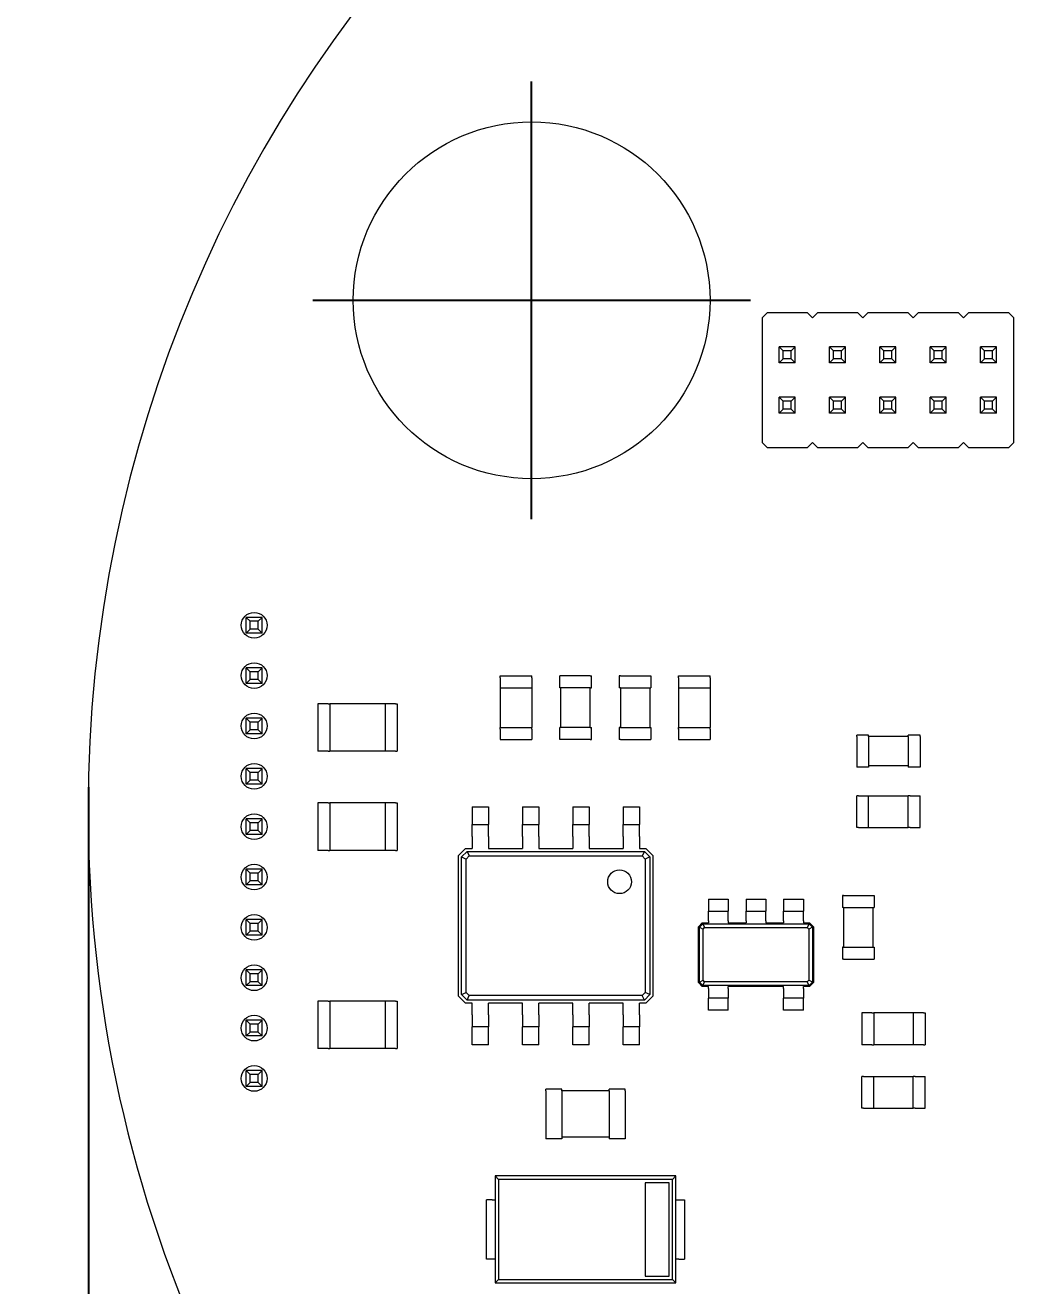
# Model space of a CAD drawing. Header units: millimetres. Extents: x 0 to 420, y 0 to 297.
# Drawn here: x 64.86 to 90.23, y 208.07 to 239.87 of the extents above; entities that cross this region are included whole.
import ezdxf

# ---------------------------------------------------------------- set-up
doc = ezdxf.new("R2010")
doc.units = ezdxf.units.MM
doc.header["$PDSIZE"] = -1
doc.styles.add('СПДС', font='isocpeur.ttf', dxfattribs={"width": 0.9})
doc.dimstyles.new('ISO-25', dxfattribs={"dimtxt": 2.5, "dimasz": 2.5, "dimexe": 1.25, "dimexo": 0.625, "dimtad": 1, "dimtxsty": 'Standard', "dimcen": 2.5, "dimadec": 0, "dimazin": 0, "dimtfac": 1, "dimtmove": 0, "dimatfit": 3, "dimfxl": 1, "dimarcsym": 0})

# ---------------------------------------------------------------- blocks, each defined once
blk = doc.blocks.new('*D35')
at = {"color": 0, "lineweight": -2, "transparency": 16777216}
for p, q in [((66.453, 220.646), (66.453, 165.349)), ((133.433, 220.646), (133.433, 165.349)), ((68.953, 166.349), (130.933, 166.349))]:
    blk.add_line(p, q, dxfattribs=at)
at = {"color": 0, "transparency": 16777216}
for points in [[(68.953, 166.766), (68.953, 165.932), (66.453, 166.349)], [(130.933, 166.766), (130.933, 165.932), (133.433, 166.349)]]:
    blk.add_solid(points, dxfattribs=at)
at = {"layer": 'Defpoints', "color": 0, "transparency": 16777216}
for p in [(66.453, 220.656), (133.433, 220.656), (133.433, 166.349)]:
    blk.add_point(p, dxfattribs=at)
at = {"color": 0, "transparency": 16777216, "insert": (99.943, 171.595), "char_height": 3.5, "attachment_point": 5, "style": 'СПДС'}
blk.add_mtext('66,98{\\fArial|b0|i0|c204|p34;\\H1.08333x;*}', dxfattribs=at)
blk = doc.blocks.new('*D36')
at = {"color": 0, "lineweight": -2, "transparency": 16777216}
for p, q in [((100.511, 253.572), (44.631, 253.572)), ((45.631, 251.072), (45.631, 222.49)), ((45.631, 183.416), (45.631, 211.998)), ((99.991, 180.916), (44.631, 180.916))]:
    blk.add_line(p, q, dxfattribs=at)
at = {"color": 0, "transparency": 16777216}
for points in [[(45.214, 251.072), (46.048, 251.072), (45.631, 253.572)], [(45.214, 183.416), (46.048, 183.416), (45.631, 180.916)]]:
    blk.add_solid(points, dxfattribs=at)
at = {"layer": 'Defpoints', "color": 0, "transparency": 16777216}
for p in [(45.631, 253.572), (100.521, 253.572), (100.001, 180.916)]:
    blk.add_point(p, dxfattribs=at)
at = {"color": 0, "transparency": 16777216, "insert": (45.631, 217.244), "char_height": 3.5, "attachment_point": 5, "style": 'СПДС'}
blk.add_mtext('72,66{\\fArial|b0|i0|c204|p34;\\H1.08333x;*}', dxfattribs=at)
blk = doc.blocks.new('A$Ce8c5e3c3')
at = {"color": 0, "linetype": 'Continuous', "lineweight": 0}
for p, q in [((133.082, -58.535), (132.955, -58.662)), ((132.955, -58.662), (132.955, -61.808)), ((134.098, -58.535), (133.082, -58.535)), ((134.225, -58.662), (134.098, -58.535)), ((134.352, -58.535), (134.225, -58.662)), ((135.368, -58.535), (134.352, -58.535)), ((135.495, -58.662), (135.368, -58.535)), ((135.622, -58.535), (135.495, -58.662)), ((136.638, -58.535), (135.622, -58.535)), ((136.765, -58.662), (136.638, -58.535)), ((136.892, -58.535), (136.765, -58.662)), ((137.908, -58.535), (136.892, -58.535)), ((138.035, -58.662), (137.908, -58.535)), ((138.162, -58.535), (138.035, -58.662)), ((139.178, -58.535), (138.162, -58.535)), ((139.305, -58.662), (139.178, -58.535)), ((139.305, -61.808), (139.305, -58.662)), ((133.39, -59.8), (133.39, -59.4)), ((133.79, -59.4), (133.39, -59.4)), ((133.39, -59.4), (133.49, -59.5)), ((133.79, -59.4), (133.69, -59.5)), ((133.79, -59.8), (133.79, -59.4)), ((135.06, -59.4), (134.66, -59.4)), ((134.66, -59.8), (134.66, -59.4)), ((134.66, -59.4), (134.76, -59.5)), ((135.06, -59.4), (134.96, -59.5)), ((135.06, -59.8), (135.06, -59.4)), ((135.93, -59.8), (135.93, -59.4)), ((136.33, -59.4), (135.93, -59.4)), ((135.93, -59.4), (136.03, -59.5)), ((136.33, -59.4), (136.23, -59.5)), ((136.33, -59.8), (136.33, -59.4)), ((137.2, -59.8), (137.2, -59.4)), ((137.6, -59.4), (137.2, -59.4)), ((137.2, -59.4), (137.3, -59.5)), ((137.6, -59.4), (137.5, -59.5)), ((137.6, -59.8), (137.6, -59.4)), ((138.87, -59.4), (138.47, -59.4)), ((138.47, -59.8), (138.47, -59.4)), ((138.47, -59.4), (138.57, -59.5)), ((138.87, -59.4), (138.77, -59.5)), ((138.87, -59.8), (138.87, -59.4)), ((133.39, -59.8), (133.49, -59.7)), ((133.49, -59.7), (133.49, -59.5)), ((133.69, -59.5), (133.49, -59.5)), ((133.69, -59.7), (133.49, -59.7)), ((133.69, -59.7), (133.69, -59.5)), ((133.79, -59.8), (133.69, -59.7)), ((134.66, -59.8), (134.76, -59.7)), ((134.96, -59.5), (134.76, -59.5)), ((134.76, -59.7), (134.76, -59.5)), ((134.96, -59.7), (134.76, -59.7)), ((134.96, -59.7), (134.96, -59.5)), ((135.06, -59.8), (134.96, -59.7)), ((135.93, -59.8), (136.03, -59.7)), ((136.03, -59.7), (136.03, -59.5)), ((136.23, -59.5), (136.03, -59.5)), ((136.23, -59.7), (136.03, -59.7)), ((136.23, -59.7), (136.23, -59.5)), ((136.33, -59.8), (136.23, -59.7)), ((137.2, -59.8), (137.3, -59.7)), ((137.3, -59.7), (137.3, -59.5)), ((137.5, -59.5), (137.3, -59.5)), ((137.5, -59.7), (137.3, -59.7)), ((137.5, -59.7), (137.5, -59.5)), ((137.6, -59.8), (137.5, -59.7)), ((138.47, -59.8), (138.57, -59.7)), ((138.77, -59.5), (138.57, -59.5)), ((138.57, -59.7), (138.57, -59.5)), ((138.77, -59.7), (138.57, -59.7)), ((138.77, -59.7), (138.77, -59.5)), ((138.87, -59.8), (138.77, -59.7)), ((133.79, -59.8), (133.39, -59.8)), ((135.06, -59.8), (134.66, -59.8)), ((136.33, -59.8), (135.93, -59.8)), ((137.6, -59.8), (137.2, -59.8)), ((138.87, -59.8), (138.47, -59.8)), ((133.79, -60.67), (133.39, -60.67)), ((133.39, -61.07), (133.39, -60.67)), ((133.39, -60.67), (133.49, -60.77)), ((133.79, -60.67), (133.69, -60.77)), ((133.79, -61.07), (133.79, -60.67)), ((134.66, -61.07), (134.66, -60.67)), ((135.06, -60.67), (134.66, -60.67)), ((134.66, -60.67), (134.76, -60.77)), ((135.06, -60.67), (134.96, -60.77)), ((135.06, -61.07), (135.06, -60.67)), ((136.33, -60.67), (135.93, -60.67)), ((135.93, -61.07), (135.93, -60.67)), ((135.93, -60.67), (136.03, -60.77)), ((136.33, -60.67), (136.23, -60.77)), ((136.33, -61.07), (136.33, -60.67)), ((137.6, -60.67), (137.2, -60.67)), ((137.2, -61.07), (137.2, -60.67)), ((137.2, -60.67), (137.3, -60.77)), ((137.6, -60.67), (137.5, -60.77)), ((137.6, -61.07), (137.6, -60.67)), ((138.87, -60.67), (138.47, -60.67)), ((138.47, -61.07), (138.47, -60.67)), ((138.47, -60.67), (138.57, -60.77)), ((138.87, -60.67), (138.77, -60.77)), ((138.87, -61.07), (138.87, -60.67)), ((133.39, -61.07), (133.49, -60.97)), ((133.69, -60.77), (133.49, -60.77)), ((133.49, -60.97), (133.49, -60.77)), ((133.69, -60.97), (133.49, -60.97)), ((133.69, -60.97), (133.69, -60.77)), ((133.79, -61.07), (133.69, -60.97)), ((134.66, -61.07), (134.76, -60.97)), ((134.76, -60.97), (134.76, -60.77)), ((134.96, -60.77), (134.76, -60.77)), ((134.96, -60.97), (134.76, -60.97)), ((134.96, -60.97), (134.96, -60.77)), ((135.06, -61.07), (134.96, -60.97)), ((135.93, -61.07), (136.03, -60.97)), ((136.23, -60.77), (136.03, -60.77)), ((136.03, -60.97), (136.03, -60.77)), ((136.23, -60.97), (136.03, -60.97)), ((136.23, -60.97), (136.23, -60.77)), ((136.33, -61.07), (136.23, -60.97)), ((137.2, -61.07), (137.3, -60.97)), ((137.5, -60.77), (137.3, -60.77)), ((137.3, -60.97), (137.3, -60.77)), ((137.5, -60.97), (137.3, -60.97)), ((137.5, -60.97), (137.5, -60.77)), ((137.6, -61.07), (137.5, -60.97)), ((138.47, -61.07), (138.57, -60.97)), ((138.77, -60.77), (138.57, -60.77)), ((138.57, -60.97), (138.57, -60.77)), ((138.77, -60.97), (138.57, -60.97)), ((138.77, -60.97), (138.77, -60.77)), ((138.87, -61.07), (138.77, -60.97)), ((133.79, -61.07), (133.39, -61.07)), ((135.06, -61.07), (134.66, -61.07)), ((136.33, -61.07), (135.93, -61.07)), ((137.6, -61.07), (137.2, -61.07)), ((138.87, -61.07), (138.47, -61.07)), ((132.955, -61.808), (133.082, -61.935)), ((133.082, -61.935), (134.098, -61.935)), ((134.098, -61.935), (134.225, -61.808)), ((134.225, -61.808), (134.352, -61.935)), ((134.352, -61.935), (135.368, -61.935)), ((135.368, -61.935), (135.495, -61.808)), ((135.495, -61.808), (135.622, -61.935)), ((135.622, -61.935), (136.638, -61.935)), ((136.638, -61.935), (136.765, -61.808)), ((136.765, -61.808), (136.892, -61.935)), ((136.892, -61.935), (137.908, -61.935)), ((137.908, -61.935), (138.035, -61.808)), ((138.035, -61.808), (138.162, -61.935)), ((138.162, -61.935), (139.178, -61.935)), ((139.178, -61.935), (139.305, -61.808)), ((119.942, -66.621), (119.942, -66.221)), ((120.342, -66.221), (119.942, -66.221)), ((119.942, -66.221), (120.042, -66.321)), ((120.042, -66.521), (120.042, -66.321)), ((120.242, -66.321), (120.042, -66.321)), ((120.342, -66.221), (120.242, -66.321)), ((120.242, -66.521), (120.242, -66.321)), ((120.342, -66.621), (120.342, -66.221)), ((119.942, -66.621), (120.042, -66.521)), ((120.342, -66.621), (119.942, -66.621)), ((120.242, -66.521), (120.042, -66.521)), ((120.342, -66.621), (120.242, -66.521)), ((119.942, -67.891), (119.942, -67.491)), ((120.342, -67.491), (119.942, -67.491)), ((119.942, -67.491), (120.042, -67.591)), ((120.042, -67.791), (120.042, -67.591)), ((120.242, -67.591), (120.042, -67.591)), ((120.342, -67.491), (120.242, -67.591)), ((120.242, -67.791), (120.242, -67.591)), ((120.342, -67.891), (120.342, -67.491)), ((126.35, -67.7), (127.15, -67.7)), ((126.35, -67.745), (126.35, -67.7)), ((127.15, -67.745), (127.15, -67.7)), ((127.88, -67.7), (127.85, -67.7)), ((127.85, -68), (127.85, -67.7)), ((128.62, -67.7), (127.88, -67.7)), ((128.62, -67.7), (128.65, -67.7)), ((128.65, -68), (128.65, -67.7)), ((129.38, -67.7), (129.35, -67.7)), ((129.35, -67.7), (129.35, -68)), ((129.38, -67.7), (130.12, -67.7)), ((130.12, -67.7), (130.15, -67.7)), ((130.15, -67.7), (130.15, -68)), ((130.85, -67.7), (131.65, -67.7)), ((130.85, -67.745), (130.85, -67.7)), ((131.65, -67.745), (131.65, -67.7)), ((119.942, -67.891), (120.042, -67.791)), ((120.342, -67.891), (119.942, -67.891)), ((120.242, -67.791), (120.042, -67.791)), ((120.342, -67.891), (120.242, -67.791)), ((126.35, -67.745), (126.35, -67.955)), ((126.35, -67.955), (126.35, -68)), ((126.35, -68), (126.35, -69)), ((126.35, -68), (127.15, -68)), ((127.15, -67.745), (127.15, -67.955)), ((127.15, -67.955), (127.15, -68)), ((127.15, -68), (127.15, -69)), ((127.88, -68), (127.85, -68)), ((127.88, -69), (127.88, -68)), ((128.62, -68), (127.88, -68)), ((128.62, -69), (128.62, -68)), ((128.62, -68), (128.65, -68)), ((129.38, -68), (129.35, -68)), ((129.38, -68), (130.12, -68)), ((129.38, -68), (129.38, -69)), ((130.12, -68), (130.15, -68)), ((130.12, -68), (130.12, -69)), ((130.85, -67.745), (130.85, -67.955)), ((130.85, -67.955), (130.85, -68)), ((130.85, -68), (130.85, -69)), ((130.85, -68), (131.65, -68)), ((131.65, -67.745), (131.65, -67.955)), ((131.65, -67.955), (131.65, -68)), ((131.65, -68), (131.65, -69)), ((121.795, -68.4), (121.75, -68.4)), ((121.75, -68.4), (121.75, -69.6)), ((122.005, -68.4), (121.795, -68.4)), ((122.005, -68.4), (122.05, -68.4)), ((123.45, -68.4), (122.05, -68.4)), ((122.05, -68.4), (122.05, -69.6)), ((123.495, -68.4), (123.45, -68.4)), ((123.45, -68.4), (123.45, -69.6)), ((123.705, -68.4), (123.495, -68.4)), ((123.705, -68.4), (123.75, -68.4)), ((123.75, -68.4), (123.75, -69.6)), ((119.942, -69.161), (119.942, -68.761)), ((120.342, -68.761), (119.942, -68.761)), ((119.942, -68.761), (120.042, -68.861)), ((120.042, -69.061), (120.042, -68.861)), ((120.242, -68.861), (120.042, -68.861)), ((120.342, -68.761), (120.242, -68.861)), ((120.242, -69.061), (120.242, -68.861)), ((120.342, -69.161), (120.342, -68.761)), ((126.35, -69.045), (126.35, -69)), ((126.35, -69), (127.15, -69)), ((127.15, -69.045), (127.15, -69)), ((127.88, -69), (127.85, -69)), ((127.85, -69.3), (127.85, -69)), ((128.62, -69), (127.88, -69)), ((128.62, -69), (128.65, -69)), ((128.65, -69.3), (128.65, -69)), ((129.38, -69), (129.35, -69)), ((129.35, -69), (129.35, -69.3)), ((129.38, -69), (130.12, -69)), ((130.12, -69), (130.15, -69)), ((130.15, -69), (130.15, -69.3)), ((130.85, -69.045), (130.85, -69)), ((130.85, -69), (131.65, -69)), ((131.65, -69.045), (131.65, -69)), ((119.942, -69.161), (120.042, -69.061)), ((120.342, -69.161), (119.942, -69.161)), ((120.242, -69.061), (120.042, -69.061)), ((120.342, -69.161), (120.242, -69.061)), ((126.35, -69.045), (126.35, -69.255)), ((126.35, -69.255), (126.35, -69.3)), ((126.35, -69.3), (127.15, -69.3)), ((127.15, -69.045), (127.15, -69.255)), ((127.15, -69.255), (127.15, -69.3)), ((127.88, -69.3), (127.85, -69.3)), ((128.62, -69.3), (127.88, -69.3)), ((128.62, -69.3), (128.65, -69.3)), ((129.38, -69.3), (129.35, -69.3)), ((129.38, -69.3), (130.12, -69.3)), ((130.12, -69.3), (130.15, -69.3)), ((130.85, -69.045), (130.85, -69.255)), ((130.85, -69.255), (130.85, -69.3)), ((130.85, -69.3), (131.65, -69.3)), ((131.65, -69.045), (131.65, -69.255)), ((131.65, -69.255), (131.65, -69.3)), ((135.644, -69.196), (135.344, -69.196)), ((135.344, -69.226), (135.344, -69.196)), ((135.344, -69.226), (135.344, -69.966)), ((135.644, -69.226), (135.644, -69.196)), ((136.644, -69.226), (135.644, -69.226)), ((135.644, -69.226), (135.644, -69.966)), ((136.944, -69.196), (136.644, -69.196)), ((136.644, -69.226), (136.644, -69.196)), ((136.644, -69.226), (136.644, -69.966)), ((136.944, -69.226), (136.944, -69.196)), ((136.944, -69.226), (136.944, -69.966)), ((121.795, -69.6), (121.75, -69.6)), ((122.005, -69.6), (121.795, -69.6)), ((122.005, -69.6), (122.05, -69.6)), ((123.45, -69.6), (122.05, -69.6)), ((123.495, -69.6), (123.45, -69.6)), ((123.705, -69.6), (123.495, -69.6)), ((123.705, -69.6), (123.75, -69.6)), ((119.942, -70.431), (119.942, -70.031)), ((120.342, -70.031), (119.942, -70.031)), ((119.942, -70.031), (120.042, -70.131)), ((120.042, -70.331), (120.042, -70.131)), ((120.242, -70.131), (120.042, -70.131)), ((120.342, -70.031), (120.242, -70.131)), ((120.242, -70.331), (120.242, -70.131)), ((120.342, -70.431), (120.342, -70.031)), ((135.344, -69.966), (135.344, -69.996)), ((135.644, -69.996), (135.344, -69.996)), ((136.644, -69.966), (135.644, -69.966)), ((135.644, -69.966), (135.644, -69.996)), ((136.644, -69.966), (136.644, -69.996)), ((136.944, -69.996), (136.644, -69.996)), ((136.944, -69.966), (136.944, -69.996)), ((119.942, -70.431), (120.042, -70.331)), ((120.342, -70.431), (119.942, -70.431)), ((120.242, -70.331), (120.042, -70.331)), ((120.342, -70.431), (120.242, -70.331)), ((121.795, -70.9), (121.75, -70.9)), ((121.75, -70.9), (121.75, -72.1)), ((122.005, -70.9), (121.795, -70.9)), ((122.005, -70.9), (122.05, -70.9)), ((123.45, -70.9), (122.05, -70.9)), ((122.05, -70.9), (122.05, -72.1)), ((123.495, -70.9), (123.45, -70.9)), ((123.45, -70.9), (123.45, -72.1)), ((123.705, -70.9), (123.495, -70.9)), ((123.705, -70.9), (123.75, -70.9)), ((123.75, -70.9), (123.75, -72.1)), ((135.344, -71.52), (135.344, -70.72)), ((135.389, -70.72), (135.344, -70.72)), ((135.389, -70.72), (135.599, -70.72)), ((135.599, -70.72), (135.644, -70.72)), ((135.644, -71.52), (135.644, -70.72)), ((135.644, -70.72), (136.644, -70.72)), ((136.689, -70.72), (136.644, -70.72)), ((136.644, -71.52), (136.644, -70.72)), ((136.689, -70.72), (136.899, -70.72)), ((136.899, -70.72), (136.944, -70.72)), ((136.944, -71.52), (136.944, -70.72)), ((125.64, -71), (125.64, -71.35)), ((125.64, -71), (126.05, -71)), ((126.05, -71), (126.05, -71.35)), ((126.91, -71), (126.91, -71.35)), ((126.91, -71), (127.32, -71)), ((127.32, -71), (127.32, -71.35)), ((128.18, -71), (128.18, -71.35)), ((128.18, -71), (128.59, -71)), ((128.59, -71), (128.59, -71.35)), ((129.45, -71), (129.45, -71.35)), ((129.45, -71), (129.86, -71)), ((129.86, -71), (129.86, -71.35)), ((119.942, -71.701), (119.942, -71.301)), ((120.342, -71.301), (119.942, -71.301)), ((119.942, -71.301), (120.042, -71.401)), ((120.042, -71.601), (120.042, -71.401)), ((120.242, -71.401), (120.042, -71.401)), ((120.342, -71.301), (120.242, -71.401)), ((120.242, -71.601), (120.242, -71.401)), ((120.342, -71.701), (120.342, -71.301)), ((125.64, -71.35), (125.64, -71.45)), ((125.64, -71.75), (125.64, -71.45)), ((125.64, -71.45), (126.05, -71.45)), ((126.05, -71.35), (126.05, -71.45)), ((126.05, -71.75), (126.05, -71.45)), ((126.91, -71.35), (126.91, -71.45)), ((126.91, -71.75), (126.91, -71.45)), ((126.91, -71.45), (127.32, -71.45)), ((127.32, -71.35), (127.32, -71.45)), ((127.32, -71.75), (127.32, -71.45)), ((128.18, -71.35), (128.18, -71.45)), ((128.18, -71.75), (128.18, -71.45)), ((128.18, -71.45), (128.59, -71.45)), ((128.59, -71.35), (128.59, -71.45)), ((128.59, -71.75), (128.59, -71.45)), ((129.45, -71.35), (129.45, -71.45)), ((129.45, -71.75), (129.45, -71.45)), ((129.45, -71.45), (129.86, -71.45)), ((129.86, -71.35), (129.86, -71.45)), ((129.86, -71.75), (129.86, -71.45)), ((135.389, -71.52), (135.344, -71.52)), ((135.389, -71.52), (135.599, -71.52)), ((135.599, -71.52), (135.644, -71.52)), ((135.644, -71.52), (136.644, -71.52)), ((136.689, -71.52), (136.644, -71.52)), ((136.689, -71.52), (136.899, -71.52)), ((136.899, -71.52), (136.944, -71.52)), ((119.942, -71.701), (120.042, -71.601)), ((120.342, -71.701), (119.942, -71.701)), ((120.242, -71.601), (120.042, -71.601)), ((120.342, -71.701), (120.242, -71.601)), ((125.64, -71.75), (125.64, -72.05)), ((126.05, -71.75), (126.05, -72.05)), ((126.91, -71.75), (126.91, -72.05)), ((127.32, -71.75), (127.32, -72.05)), ((128.18, -71.75), (128.18, -72.05)), ((128.59, -71.75), (128.59, -72.05)), ((129.45, -71.75), (129.45, -72.05)), ((129.86, -71.75), (129.86, -72.05)), ((121.795, -72.1), (121.75, -72.1)), ((122.005, -72.1), (121.795, -72.1)), ((122.005, -72.1), (122.05, -72.1)), ((123.45, -72.1), (122.05, -72.1)), ((123.495, -72.1), (123.45, -72.1)), ((123.705, -72.1), (123.495, -72.1)), ((123.705, -72.1), (123.75, -72.1)), ((125.3, -72.225), (125.475, -72.05)), ((125.375, -72.263), (125.513, -72.125)), ((125.475, -72.05), (125.64, -72.05)), ((125.513, -72.125), (125.64, -72.125)), ((125.513, -72.125), (125.57, -72.24)), ((125.64, -72.125), (126.05, -72.125)), ((126.05, -72.05), (126.91, -72.05)), ((126.05, -72.125), (126.91, -72.125)), ((126.91, -72.125), (127.32, -72.125)), ((127.32, -72.05), (128.18, -72.05)), ((127.32, -72.125), (128.18, -72.125)), ((128.18, -72.125), (128.59, -72.125)), ((128.59, -72.05), (129.45, -72.05)), ((128.59, -72.125), (129.45, -72.125)), ((129.45, -72.125), (129.86, -72.125)), ((129.86, -72.05), (130.025, -72.05)), ((129.86, -72.125), (129.988, -72.125)), ((129.988, -72.125), (129.93, -72.24)), ((129.988, -72.125), (130.125, -72.263)), ((130.025, -72.05), (130.2, -72.225)), ((125.3, -75.775), (125.3, -72.225)), ((125.375, -72.263), (125.49, -72.32)), ((125.375, -75.737), (125.375, -72.263)), ((125.49, -72.32), (125.57, -72.24)), ((125.49, -75.68), (125.49, -72.32)), ((125.57, -72.24), (129.93, -72.24)), ((129.93, -72.24), (130.01, -72.32)), ((130.125, -72.263), (130.01, -72.32)), ((130.01, -72.32), (130.01, -75.68)), ((130.125, -72.263), (130.125, -75.737)), ((130.2, -72.225), (130.2, -75.775)), ((119.942, -72.971), (119.942, -72.571)), ((120.342, -72.571), (119.942, -72.571)), ((119.942, -72.571), (120.042, -72.671)), ((120.042, -72.871), (120.042, -72.671)), ((120.242, -72.671), (120.042, -72.671)), ((120.342, -72.571), (120.242, -72.671)), ((120.242, -72.871), (120.242, -72.671)), ((120.342, -72.971), (120.342, -72.571)), ((119.942, -72.971), (120.042, -72.871)), ((120.342, -72.971), (119.942, -72.971)), ((120.242, -72.871), (120.042, -72.871)), ((120.342, -72.971), (120.242, -72.871)), ((131.6, -73.33), (131.6, -73.53)), ((131.6, -73.33), (132.1, -73.33)), ((132.1, -73.33), (132.1, -73.53)), ((132.55, -73.33), (132.55, -73.53)), ((132.55, -73.33), (133.05, -73.33)), ((133.05, -73.33), (133.05, -73.53)), ((133.5, -73.33), (133.5, -73.53)), ((133.5, -73.33), (134, -73.33)), ((134, -73.33), (134, -73.53)), ((135.012, -73.241), (134.982, -73.241)), ((134.982, -73.241), (134.982, -73.541)), ((135.012, -73.241), (135.752, -73.241)), ((135.752, -73.241), (135.782, -73.241)), ((135.782, -73.241), (135.782, -73.541)), ((131.6, -73.53), (131.6, -73.63)), ((131.6, -73.88), (131.6, -73.63)), ((131.6, -73.63), (132.1, -73.63)), ((132.1, -73.53), (132.1, -73.63)), ((132.1, -73.88), (132.1, -73.63)), ((132.55, -73.53), (132.55, -73.63)), ((132.55, -73.88), (132.55, -73.63)), ((132.55, -73.63), (133.05, -73.63)), ((133.05, -73.53), (133.05, -73.63)), ((133.05, -73.88), (133.05, -73.63)), ((133.5, -73.53), (133.5, -73.63)), ((133.5, -73.88), (133.5, -73.63)), ((133.5, -73.63), (134, -73.63)), ((134, -73.53), (134, -73.63)), ((134, -73.88), (134, -73.63)), ((135.012, -73.541), (134.982, -73.541)), ((135.012, -73.541), (135.752, -73.541)), ((135.012, -73.541), (135.012, -74.541)), ((135.752, -73.541), (135.782, -73.541)), ((135.752, -73.541), (135.752, -74.541)), ((119.942, -74.241), (119.942, -73.841)), ((120.342, -73.841), (119.942, -73.841)), ((119.942, -73.841), (120.042, -73.941)), ((120.042, -74.141), (120.042, -73.941)), ((120.242, -73.941), (120.042, -73.941)), ((120.342, -73.841), (120.242, -73.941)), ((120.242, -74.141), (120.242, -73.941)), ((120.342, -74.241), (120.342, -73.841)), ((131.35, -74.025), (131.445, -73.93)), ((131.35, -75.435), (131.35, -74.025)), ((131.375, -74.038), (131.458, -73.955)), ((131.375, -75.423), (131.375, -74.038)), ((131.375, -74.038), (131.466, -74.083)), ((131.445, -73.93), (131.6, -73.93)), ((131.458, -73.955), (131.6, -73.955)), ((131.458, -73.955), (131.503, -74.046)), ((131.466, -74.083), (131.503, -74.046)), ((131.466, -75.377), (131.466, -74.083)), ((131.503, -74.046), (134.097, -74.046)), ((131.6, -73.88), (131.6, -73.93)), ((131.6, -73.955), (132.1, -73.955)), ((132.1, -73.88), (132.1, -73.93)), ((132.1, -73.93), (132.55, -73.93)), ((132.1, -73.955), (132.55, -73.955)), ((132.55, -73.88), (132.55, -73.93)), ((132.55, -73.955), (133.05, -73.955)), ((133.05, -73.88), (133.05, -73.93)), ((133.05, -73.93), (133.5, -73.93)), ((133.05, -73.955), (133.5, -73.955)), ((133.5, -73.88), (133.5, -73.93)), ((133.5, -73.955), (134, -73.955)), ((134, -73.88), (134, -73.93)), ((134, -73.93), (134.155, -73.93)), ((134, -73.955), (134.143, -73.955)), ((134.143, -73.955), (134.097, -74.046)), ((134.097, -74.046), (134.134, -74.083)), ((134.225, -74.038), (134.134, -74.083)), ((134.134, -74.083), (134.134, -75.377)), ((134.143, -73.955), (134.225, -74.038)), ((134.155, -73.93), (134.25, -74.025)), ((134.225, -74.038), (134.225, -75.423)), ((134.25, -74.025), (134.25, -75.435)), ((119.942, -74.241), (120.042, -74.141)), ((120.342, -74.241), (119.942, -74.241)), ((120.242, -74.141), (120.042, -74.141)), ((120.342, -74.241), (120.242, -74.141)), ((135.012, -74.541), (134.982, -74.541)), ((134.982, -74.541), (134.982, -74.841)), ((135.012, -74.541), (135.752, -74.541)), ((135.752, -74.541), (135.782, -74.541)), ((135.782, -74.541), (135.782, -74.841)), ((135.012, -74.841), (134.982, -74.841)), ((135.012, -74.841), (135.752, -74.841)), ((135.752, -74.841), (135.782, -74.841)), ((120.342, -75.111), (119.942, -75.111)), ((119.942, -75.511), (119.942, -75.111)), ((119.942, -75.111), (120.042, -75.211)), ((120.242, -75.211), (120.042, -75.211)), ((120.042, -75.411), (120.042, -75.211)), ((120.342, -75.111), (120.242, -75.211)), ((120.242, -75.411), (120.242, -75.211)), ((120.342, -75.511), (120.342, -75.111)), ((119.942, -75.511), (120.042, -75.411)), ((120.342, -75.511), (119.942, -75.511)), ((120.242, -75.411), (120.042, -75.411)), ((120.342, -75.511), (120.242, -75.411)), ((125.375, -75.737), (125.49, -75.68)), ((125.57, -75.76), (125.49, -75.68)), ((130.01, -75.68), (129.93, -75.76)), ((130.125, -75.737), (130.01, -75.68)), ((131.445, -75.53), (131.35, -75.435)), ((131.375, -75.423), (131.466, -75.377)), ((131.458, -75.505), (131.375, -75.423)), ((131.6, -75.53), (131.445, -75.53)), ((131.458, -75.505), (131.503, -75.414)), ((131.6, -75.505), (131.458, -75.505)), ((131.503, -75.414), (131.466, -75.377)), ((134.097, -75.414), (131.503, -75.414)), ((132.1, -75.505), (131.6, -75.505)), ((131.6, -75.58), (131.6, -75.53)), ((131.6, -75.58), (131.6, -75.83)), ((133.5, -75.505), (132.1, -75.505)), ((133.5, -75.53), (132.1, -75.53)), ((132.1, -75.58), (132.1, -75.53)), ((132.1, -75.58), (132.1, -75.83)), ((134, -75.505), (133.5, -75.505)), ((133.5, -75.58), (133.5, -75.53)), ((133.5, -75.58), (133.5, -75.83)), ((134.143, -75.505), (134, -75.505)), ((134.155, -75.53), (134, -75.53)), ((134, -75.58), (134, -75.53)), ((134, -75.58), (134, -75.83)), ((134.134, -75.377), (134.097, -75.414)), ((134.143, -75.505), (134.097, -75.414)), ((134.225, -75.423), (134.134, -75.377)), ((134.225, -75.423), (134.143, -75.505)), ((134.25, -75.435), (134.155, -75.53)), ((121.795, -75.9), (121.75, -75.9)), ((121.75, -75.9), (121.75, -77.1)), ((122.005, -75.9), (121.795, -75.9)), ((122.005, -75.9), (122.05, -75.9)), ((123.45, -75.9), (122.05, -75.9)), ((122.05, -75.9), (122.05, -77.1)), ((123.495, -75.9), (123.45, -75.9)), ((123.45, -75.9), (123.45, -77.1)), ((123.705, -75.9), (123.495, -75.9)), ((123.705, -75.9), (123.75, -75.9)), ((123.75, -75.9), (123.75, -77.1)), ((125.475, -75.95), (125.3, -75.775)), ((125.513, -75.875), (125.375, -75.737)), ((125.64, -75.95), (125.475, -75.95)), ((125.513, -75.875), (125.57, -75.76)), ((125.64, -75.875), (125.513, -75.875)), ((129.93, -75.76), (125.57, -75.76)), ((126.05, -75.875), (125.64, -75.875)), ((125.64, -76.25), (125.64, -75.95)), ((126.91, -75.875), (126.05, -75.875)), ((126.91, -75.95), (126.05, -75.95)), ((126.05, -76.25), (126.05, -75.95)), ((127.32, -75.875), (126.91, -75.875)), ((126.91, -76.25), (126.91, -75.95)), ((128.18, -75.875), (127.32, -75.875)), ((128.18, -75.95), (127.32, -75.95)), ((127.32, -76.25), (127.32, -75.95)), ((128.59, -75.875), (128.18, -75.875)), ((128.18, -76.25), (128.18, -75.95)), ((129.45, -75.875), (128.59, -75.875)), ((129.45, -75.95), (128.59, -75.95)), ((128.59, -76.25), (128.59, -75.95)), ((129.86, -75.875), (129.45, -75.875)), ((129.45, -76.25), (129.45, -75.95)), ((129.988, -75.875), (129.86, -75.875)), ((129.86, -76.25), (129.86, -75.95)), ((130.025, -75.95), (129.86, -75.95)), ((129.988, -75.875), (129.93, -75.76)), ((130.125, -75.737), (129.988, -75.875)), ((130.2, -75.775), (130.025, -75.95)), ((131.6, -75.93), (131.6, -75.83)), ((132.1, -75.83), (131.6, -75.83)), ((131.6, -76.13), (131.6, -75.93)), ((132.1, -75.93), (132.1, -75.83)), ((132.1, -76.13), (132.1, -75.93)), ((133.5, -75.93), (133.5, -75.83)), ((134, -75.83), (133.5, -75.83)), ((133.5, -76.13), (133.5, -75.93)), ((134, -75.93), (134, -75.83)), ((134, -76.13), (134, -75.93)), ((125.64, -76.25), (125.64, -76.55)), ((126.05, -76.25), (126.05, -76.55)), ((126.91, -76.25), (126.91, -76.55)), ((127.32, -76.25), (127.32, -76.55)), ((128.18, -76.25), (128.18, -76.55)), ((128.59, -76.25), (128.59, -76.55)), ((129.45, -76.25), (129.45, -76.55)), ((129.86, -76.25), (129.86, -76.55)), ((132.1, -76.13), (131.6, -76.13)), ((134, -76.13), (133.5, -76.13)), ((135.516, -76.2), (135.471, -76.2)), ((135.471, -76.2), (135.471, -77)), ((135.726, -76.2), (135.516, -76.2)), ((135.726, -76.2), (135.771, -76.2)), ((136.771, -76.2), (135.771, -76.2)), ((135.771, -76.2), (135.771, -77)), ((136.816, -76.2), (136.771, -76.2)), ((136.771, -76.2), (136.771, -77)), ((137.026, -76.2), (136.816, -76.2)), ((137.026, -76.2), (137.071, -76.2)), ((137.071, -76.2), (137.071, -77)), ((119.942, -76.781), (119.942, -76.381)), ((120.342, -76.381), (119.942, -76.381)), ((119.942, -76.381), (120.042, -76.481)), ((120.042, -76.681), (120.042, -76.481)), ((120.242, -76.481), (120.042, -76.481)), ((120.342, -76.381), (120.242, -76.481)), ((120.242, -76.681), (120.242, -76.481)), ((120.342, -76.781), (120.342, -76.381)), ((125.64, -76.65), (125.64, -76.55)), ((126.05, -76.55), (125.64, -76.55)), ((126.05, -76.65), (126.05, -76.55)), ((126.91, -76.65), (126.91, -76.55)), ((127.32, -76.55), (126.91, -76.55)), ((127.32, -76.65), (127.32, -76.55)), ((128.18, -76.65), (128.18, -76.55)), ((128.59, -76.55), (128.18, -76.55)), ((128.59, -76.65), (128.59, -76.55)), ((129.45, -76.65), (129.45, -76.55)), ((129.86, -76.55), (129.45, -76.55)), ((129.86, -76.65), (129.86, -76.55)), ((119.942, -76.781), (120.042, -76.681)), ((120.342, -76.781), (119.942, -76.781)), ((120.242, -76.681), (120.042, -76.681)), ((120.342, -76.781), (120.242, -76.681)), ((125.64, -77), (125.64, -76.65)), ((126.05, -77), (126.05, -76.65)), ((126.91, -77), (126.91, -76.65)), ((127.32, -77), (127.32, -76.65)), ((128.18, -77), (128.18, -76.65)), ((128.59, -77), (128.59, -76.65)), ((129.45, -77), (129.45, -76.65)), ((129.86, -77), (129.86, -76.65)), ((121.795, -77.1), (121.75, -77.1)), ((122.005, -77.1), (121.795, -77.1)), ((122.005, -77.1), (122.05, -77.1)), ((123.45, -77.1), (122.05, -77.1)), ((123.495, -77.1), (123.45, -77.1)), ((123.705, -77.1), (123.495, -77.1)), ((123.705, -77.1), (123.75, -77.1)), ((126.05, -77), (125.64, -77)), ((127.32, -77), (126.91, -77)), ((128.59, -77), (128.18, -77)), ((129.86, -77), (129.45, -77)), ((135.516, -77), (135.471, -77)), ((135.726, -77), (135.516, -77)), ((135.726, -77), (135.771, -77)), ((136.771, -77), (135.771, -77)), ((136.816, -77), (136.771, -77)), ((137.026, -77), (136.816, -77)), ((137.026, -77), (137.071, -77)), ((119.942, -78.051), (119.942, -77.651)), ((120.342, -77.651), (119.942, -77.651)), ((119.942, -77.651), (120.042, -77.751)), ((120.042, -77.951), (120.042, -77.751)), ((120.242, -77.751), (120.042, -77.751)), ((120.342, -77.651), (120.242, -77.751)), ((120.242, -77.951), (120.242, -77.751)), ((120.342, -78.051), (120.342, -77.651)), ((135.471, -78.6), (135.471, -77.8)), ((135.516, -77.8), (135.471, -77.8)), ((135.516, -77.8), (135.726, -77.8)), ((135.726, -77.8), (135.771, -77.8)), ((135.771, -78.6), (135.771, -77.8)), ((135.771, -77.8), (136.771, -77.8)), ((136.816, -77.8), (136.771, -77.8)), ((136.771, -78.6), (136.771, -77.8)), ((136.816, -77.8), (137.026, -77.8)), ((137.026, -77.8), (137.071, -77.8)), ((137.071, -78.6), (137.071, -77.8)), ((119.942, -78.051), (120.042, -77.951)), ((120.342, -78.051), (119.942, -78.051)), ((120.242, -77.951), (120.042, -77.951)), ((120.342, -78.051), (120.242, -77.951)), ((127.9, -78.125), (127.5, -78.125)), ((127.5, -78.165), (127.5, -78.125)), ((127.5, -78.165), (127.5, -79.335)), ((127.9, -78.165), (127.9, -78.125)), ((129.1, -78.165), (127.9, -78.165)), ((127.9, -78.165), (127.9, -79.335)), ((129.5, -78.125), (129.1, -78.125)), ((129.1, -78.165), (129.1, -78.125)), ((129.1, -78.165), (129.1, -79.335)), ((129.5, -78.165), (129.5, -78.125)), ((129.5, -78.165), (129.5, -79.335)), ((135.516, -78.6), (135.471, -78.6)), ((135.516, -78.6), (135.726, -78.6)), ((135.726, -78.6), (135.771, -78.6)), ((135.771, -78.6), (136.771, -78.6)), ((136.816, -78.6), (136.771, -78.6)), ((136.816, -78.6), (137.026, -78.6)), ((137.026, -78.6), (137.071, -78.6)), ((127.5, -79.335), (127.5, -79.375)), ((127.9, -79.375), (127.5, -79.375)), ((129.1, -79.335), (127.9, -79.335)), ((127.9, -79.335), (127.9, -79.375)), ((129.1, -79.335), (129.1, -79.375)), ((129.5, -79.375), (129.1, -79.375)), ((129.5, -79.335), (129.5, -79.375)), ((126.22, -80.311), (126.22, -83.011)), ((130.78, -80.311), (126.22, -80.311)), ((126.22, -80.311), (126.306, -80.397)), ((126.306, -80.397), (126.306, -82.925)), ((130.694, -80.397), (126.306, -80.397)), ((130.78, -80.311), (130.694, -80.397)), ((130.694, -82.925), (130.694, -80.397)), ((130.78, -83.011), (130.78, -80.311)), ((130.008, -80.483), (130.008, -82.839)), ((130.608, -80.483), (130.008, -80.483)), ((130.608, -82.839), (130.608, -80.483)), ((126.147, -80.911), (126, -80.911)), ((126, -82.411), (126, -80.911)), ((126.147, -80.911), (126.22, -80.911)), ((130.78, -80.911), (130.853, -80.911)), ((130.853, -80.911), (131, -80.911)), ((131, -80.911), (131, -82.411)), ((126.147, -82.411), (126, -82.411)), ((126.22, -82.411), (126.147, -82.411)), ((130.853, -82.411), (130.78, -82.411)), ((130.853, -82.411), (131, -82.411)), ((126.22, -83.011), (126.306, -82.925)), ((126.306, -82.925), (130.694, -82.925)), ((130.008, -82.839), (130.608, -82.839)), ((130.78, -83.011), (130.694, -82.925)), ((126.22, -83.011), (130.78, -83.011))]:
    blk.add_line(p, q, dxfattribs=at)
for centre, radius in [((127.142, -58.223), 4.5), ((120.142, -66.421), 0.325), ((120.142, -67.691), 0.325), ((120.142, -68.961), 0.325), ((120.142, -70.231), 0.325), ((120.142, -71.501), 0.325), ((120.142, -72.771), 0.325), ((129.36, -72.89), 0.3), ((120.142, -74.041), 0.325), ((120.142, -75.311), 0.325), ((120.142, -76.581), 0.325), ((120.142, -77.851), 0.325)]:
    blk.add_circle(centre, radius, dxfattribs=at)
for centre, start, end in [((149.451, -71.074), 0, 180), ((149.45, -71.074), 180, 229.8447)]:
    blk.add_arc(centre, 33.5, start, end, dxfattribs=at)

msp = doc.modelspace()

# ---------------------------------------------------------------- linework, layer by layer
for p, q in [((77.634, 232.928), (77.634, 238.449)), ((77.634, 232.928), (72.113, 232.928)), ((77.634, 227.408), (77.634, 232.928)), ((83.154, 232.928), (77.634, 232.928))]:
    msp.add_line(p, q)

# ---------------------------------------------------------------- block references
msp.add_blockref('A$Ce8c5e3c3', (-49.508, 291.152))

# ---------------------------------------------------------------- dimensions: what is measured, and where the dimension line sits
dim = msp.add_linear_dim(base=(45.631, 253.572), p1=(100.001, 180.916), p2=(100.521, 253.572), angle=90, text='<>{\\fArial|b0|i0|c204|p34;\\H1.08333x;*}', dimstyle='ISO-25', override={"dimtxt": 3.5, "dimexe": 1, "dimexo": 0.01, "dimgap": 3, "dimtih": 1, "dimtoh": 1, "dimzin": 0, "dimtxsty": 'СПДС', "dimadec": 2, "dimtdec": 3, "dimtzin": 0})
dim.commit()
dim.dimension.update_dxf_attribs({"geometry": '*D36', "text_midpoint": (45.631, 217.244)})
dim = msp.add_linear_dim(base=(133.433, 166.349), p1=(66.453, 220.656), p2=(133.433, 220.656), text='<>{\\fArial|b0|i0|c204|p34;\\H1.08333x;*}', dimstyle='ISO-25', override={"dimtxt": 3.5, "dimasz": 2.5, "dimexe": 1, "dimexo": 0.01, "dimgap": 3, "dimtih": 1, "dimtoh": 1, "dimzin": 0, "dimtxsty": 'СПДС', "dimadec": 2, "dimtdec": 3, "dimtzin": 0})
dim.commit()
dim.dimension.update_dxf_attribs({"geometry": '*D35', "text_midpoint": (99.943, 171.595)})

doc.saveas('drawing.dxf')
